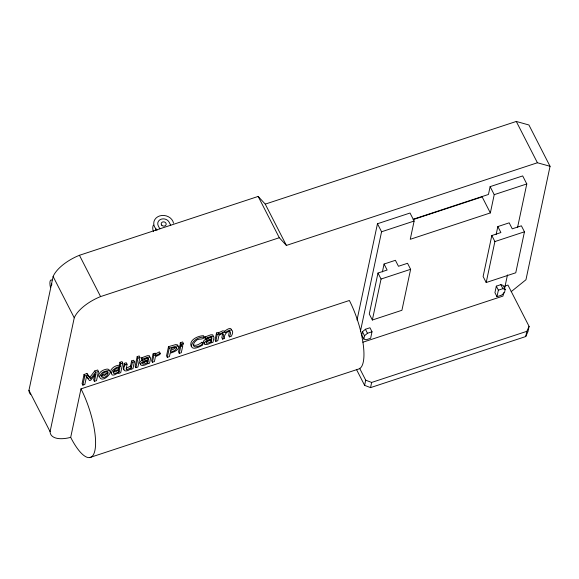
<?xml version="1.0" encoding="UTF-8"?>
<svg xmlns="http://www.w3.org/2000/svg" width="579" height="579" viewBox="0 0 579 579"><rect width="100%" height="100%" fill="white"/><g stroke="black" fill="none" stroke-linecap="round" stroke-linejoin="round"><path stroke-width="0.87" d="M177.977 346.126L177.753 344.99L175.784 344.563L168.496 346.676L166.549 355.839L167.309 357.323L169.43 356.621L170.154 353.204C173.324 352.068 178.238 350.896 178.759 346.937L178.014 346.177L176.544 346.047L169.256 348.16L167.309 357.323M149.802 356.982L149.396 355.716L147.457 355.68L141.689 357.771L141.435 358.951C142.369 362.671 146.067 357.062 148.492 358.495C148.347 360.862 143.491 360.304 142.021 362.244C137.165 366.76 146.024 365.979 147.717 363.091L147.558 363.829L149.563 363.171L150.562 358.466L150.156 357.2L148.217 357.163L144.084 358.524L142.441 359.255L142.195 360.428M213.21 336.102L212.804 334.836L210.865 334.8L205.096 336.891L204.843 338.064C205.777 341.791 209.482 336.182 211.9 337.615C211.755 339.982 206.906 339.417 205.429 341.364C200.573 345.88 209.432 345.091 211.125 342.211L210.966 342.942L212.971 342.283L213.969 337.579L213.564 336.319L211.624 336.283L207.492 337.644L205.849 338.375L205.603 339.547M111.306 373.375L112.753 370.104L116.227 367.629A6 2.627 -27.1 0 1 120.106 366.731L120.736 363.75L119.976 362.273L121.995 361.607L122.748 363.091L120.714 372.666L118.702 373.332L118.854 372.63L114.157 374.946A4.241 1.86 -27.1 0 1 112.065 374.837L111.306 373.375C108.997 370.611 112.97 367.173 115.474 366.152A6 2.627 -27.1 0 1 119.346 365.248L119.976 362.273M222.799 332.802L221.829 337.637L222.589 339.12L224.601 338.454C222.908 332.686 234.025 326.686 229.378 336.884L231.39 336.218C235.335 328.445 229.4 328.944 225.463 332.701L224.413 332.201L222.589 332.541L219.108 334.575L218.515 332.332L216.503 332.997L215.041 339.873L215.801 341.357L217.813 340.691L218.898 335.559C222.792 332.093 225.282 333.547 222.589 339.12M229.588 330.566L228.618 335.4L229.378 336.884M30.521 394.335A30.303 13.281 -27.1 0 1 28.95 390.326L53.116 276.509A30.303 13.281 -27.1 0 1 79.446 255.288L258.169 196.433L265.262 204.119L286.395 245.424L537.413 162.757L550.05 166.289L525.956 279.751L511.214 291.635M89.788 457.548L358.169 369.156A46.602 14.048 71.8 0 0 349.369 300.487L80.988 388.871A46.602 14.048 71.8 0 1 94.92 450.411A46.602 14.048 71.8 0 1 70.689 437.377L67.844 438.021A30.303 13.281 -27.1 0 1 50.084 431.623L74.25 317.806L53.116 276.509M70.689 437.377L80.988 388.871M89.832 377.327L86.937 373.535L84.042 374.49L82.095 383.653L82.855 385.136L84.838 384.485L86.51 376.589L89.499 380.598L90.78 380.179L96.078 373.433L94.399 381.337L96.519 380.635L98.466 371.472L97.706 369.988L94.761 370.958L89.832 377.327L90.592 378.811L95.521 372.442L98.466 371.472M82.855 385.136L84.802 375.974L84.042 374.49M94.761 374.584L93.646 379.853L94.399 381.337M119.057 371.653L119.904 367.694C117.016 367.81 113.296 369.511 113.426 372.89L114.092 373.665L115.105 373.629L119.057 371.653L118.304 370.176L118.977 366.999M124.246 363.38L125.006 364.857C121.076 372.594 127.098 371.942 131.1 368.541L130.934 369.301L132.953 368.635L134.408 361.759L133.648 360.283L131.636 360.941L132.396 362.425L131.303 367.556L127.329 369.612A1.708 0.753 -27.1 0 1 126.244 369.525L127.018 364.198L126.258 362.715L124.246 363.38L123.233 368.461L123.957 369.474M155.657 230.507L155.99 228.944A10.024 8.49 12 0 1 159.587 215.96A10.024 8.49 12 0 1 173.519 223.168M131.303 367.556L130.55 366.08L131.636 360.941M137.18 356.606L135.146 366.181L135.906 367.665L137.918 366.999L139.952 357.424L139.192 355.94L137.18 356.606L137.94 358.09L135.906 367.665M147.92 362.136L148.325 360.225L143.903 362.114L142.557 363.554L142.948 364.256L145.495 363.641L147.92 362.136L147.16 360.652L144.736 362.157L142.188 362.772M153.095 353.878L151.633 360.753L152.393 362.237L154.405 361.571L155.44 356.693L159.927 354.514L160.18 353.306L159.428 351.829L154.89 354.239L155.107 353.219L153.095 353.878L153.848 355.361L152.393 362.237M155.107 353.219L155.867 354.695L155.65 355.716L160.18 353.306M180.344 342.717L180.091 343.919L180.851 345.395L183.145 344.643L183.398 343.441L182.638 341.957L180.344 342.717L181.104 344.201L180.851 345.395M179.287 353.378L180.742 346.503L179.989 345.019L178.527 351.894L179.287 353.378L181.299 352.712L182.761 345.837L180.742 346.503M202.903 343.673L202.592 345.12C184.556 355.535 191.186 336.233 204.278 337.188C203.576 340.343 197.526 337.76 195.55 341.19C193.929 342.363 192.09 346.293 195.065 346.879C197.482 346.799 204.394 344.918 201.984 342.24C199.545 343.897 196.172 346.394 193.169 344.91M211.328 341.255L211.733 339.345L207.311 341.226L205.965 342.667L206.356 343.369L208.903 342.754L211.328 341.255L210.568 339.772L206.262 341.878M215.801 341.357L217.255 334.481L216.503 332.997M357.026 319.999L377.465 223.747L410.026 213.021L414.13 221.04L410.25 239.301L490.348 212.92L494.227 194.66L490.124 186.641L522.685 175.922L526.789 183.941L517.604 227.207M360.384 331.55L381.568 231.766L377.465 223.747M362.447 331.753L361.752 335.009L363.807 339.019L366.087 339.786L370.625 338.295L372.007 331.774L369.959 327.765L365.421 329.256L362.447 331.753L364.502 335.762L363.807 339.019M384.065 264.038L387.127 270.038L377.986 273.049L369.279 313.999L372.355 320.013L401.92 310.279L410.62 269.3L407.544 263.286L398.468 266.275L395.406 260.304L384.065 264.038L382.393 271.884M372.355 320.013L381.054 279.042L377.986 273.049M504.649 286.164L507.949 285.078L529.083 326.375L527.976 331.586L525.739 336.544L370.546 387.619L364.611 385.353L365.711 380.179L359.617 368.266M370.546 387.619L371.638 382.444L526.847 331.326L529.083 326.375M497.839 226.57L500.893 232.548L491.817 235.537L483.118 276.509L486.194 282.523L515.759 272.781L524.458 231.81L521.389 225.817L512.249 228.828L509.18 222.835L497.839 226.57L496.167 234.415M486.194 282.523L494.893 241.552L491.817 235.537M496.312 286.149L494.929 292.67L496.985 296.68L501.523 295.189L504.49 292.692L505.185 289.428L503.129 285.418L500.849 284.658L496.312 286.149L498.367 290.159L496.985 296.68M503.73 292.554L502.977 296.086L362.881 342.225M504.475 289.022L507.479 274.895M525.739 336.544L526.847 331.326M490.124 186.641L488.459 194.457L413.471 219.151M107.332 372.152C106.76 374.685 103.344 376.936 100.941 375.728M175.386 347.711L173.932 348.999L171.066 350.208M364.502 335.762L367.47 333.265L372.007 331.774M225.463 332.701L224.71 331.224C226.259 329.958 230.362 326.831 231.665 329.589M118.304 370.176L115.836 371.646L113.332 372.181M130.55 366.08L126.569 368.128A1.708 0.753 -27.1 0 1 126.077 368.208M219.224 332.433L222.814 330.804L224.71 331.224M142.318 360.095C141.066 360.601 138.439 362.975 140.429 364.053M144.772 358.944L147.015 358.104M210.423 337.217C208.418 337.593 200.421 341.06 204.329 343.246M265.262 204.119L516.28 121.452L528.916 124.984L550.05 166.289M74.25 317.806A30.303 13.281 -27.1 0 1 100.58 296.586L279.302 237.73L286.395 245.424M413.116 219.6L482.141 196.874L490.348 212.92M381.568 231.766L414.13 221.04M494.227 194.66L526.789 183.941M120.736 363.75L122.748 363.091M137.94 358.09L139.952 357.424M84.802 375.974L87.69 375.018L90.592 378.811M181.104 344.201L183.398 343.441M381.054 279.042L410.62 269.3M494.893 241.552L524.458 231.81M125.006 364.857L127.018 364.198M132.396 362.425L134.408 361.759M153.848 355.361L155.867 354.695M217.255 334.481L219.275 333.815M101.549 375.156L107.556 373.173M113.571 371.197L118.717 369.496M498.367 290.159L502.905 288.668L505.185 289.428M365.711 380.179L371.638 382.444M191.121 346.162C188.884 339.743 198.192 335.777 203.518 335.704L204.278 337.188M155.99 228.944L157.018 230.319M86.749 376.444L88.24 378.449M99.074 376.835C97.916 375.134 99.45 372.97 100.76 371.819A5.269 2.309 -27.1 0 1 103.692 370.024C105.349 369.359 108.997 367.998 109.489 370.676M356.476 369.482L364.611 385.353M516.28 121.452L537.413 162.757M500.849 284.658L502.905 288.668M365.421 329.256L367.47 333.265M258.169 196.433L279.302 237.73M170.725 225.289L169.14 222.184A6.014 5.095 12 0 0 161.23 219.166A6.014 5.095 12 0 0 158.248 225.774L159.833 228.871M211.169 336.942L211.928 338.418M205.096 336.891L205.849 338.375M201.984 342.24L202.744 343.723M168.496 346.676L169.256 348.16M147.761 357.822L148.521 359.306M141.689 357.771L142.441 359.255M79.446 255.288L100.58 296.586M119.346 365.248L120.106 366.731M94.761 370.958L95.521 372.442M86.937 373.535L87.69 375.018M28.95 390.326L50.084 431.623M51.589 285.613A6.014 1.817 71.8 0 1 51.929 283.992M153.616 231.665A10.024 8.49 12 0 1 153.377 225.115M50.453 287.466A10.024 3.025 71.8 0 1 52.016 280.091M101.557 375.785L101.528 376.849C103.779 379.086 108.635 375.568 108.128 372.536L107.665 371.921A2.989 1.31 -27.1 0 0 106.123 371.87L104.64 372.355A3.011 1.317 -27.1 0 0 102.83 373.52L101.557 375.785M176.544 347.943C176.11 350.773 172.6 351.315 170.378 352.17L171.152 348.507L174.561 347.458L176.125 347.429L176.544 347.943M99.479 376.466C101.759 385.78 119.021 366.645 104.444 371.508A5.269 2.309 -27.1 0 0 101.52 373.303L99.479 376.466M161.765 225.217A2.504 2.121 12 0 0 166.021 224.869A2.504 2.121 12 0 0 163.285 221.851A2.504 2.121 12 0 0 161.765 225.217"/></g></svg>
